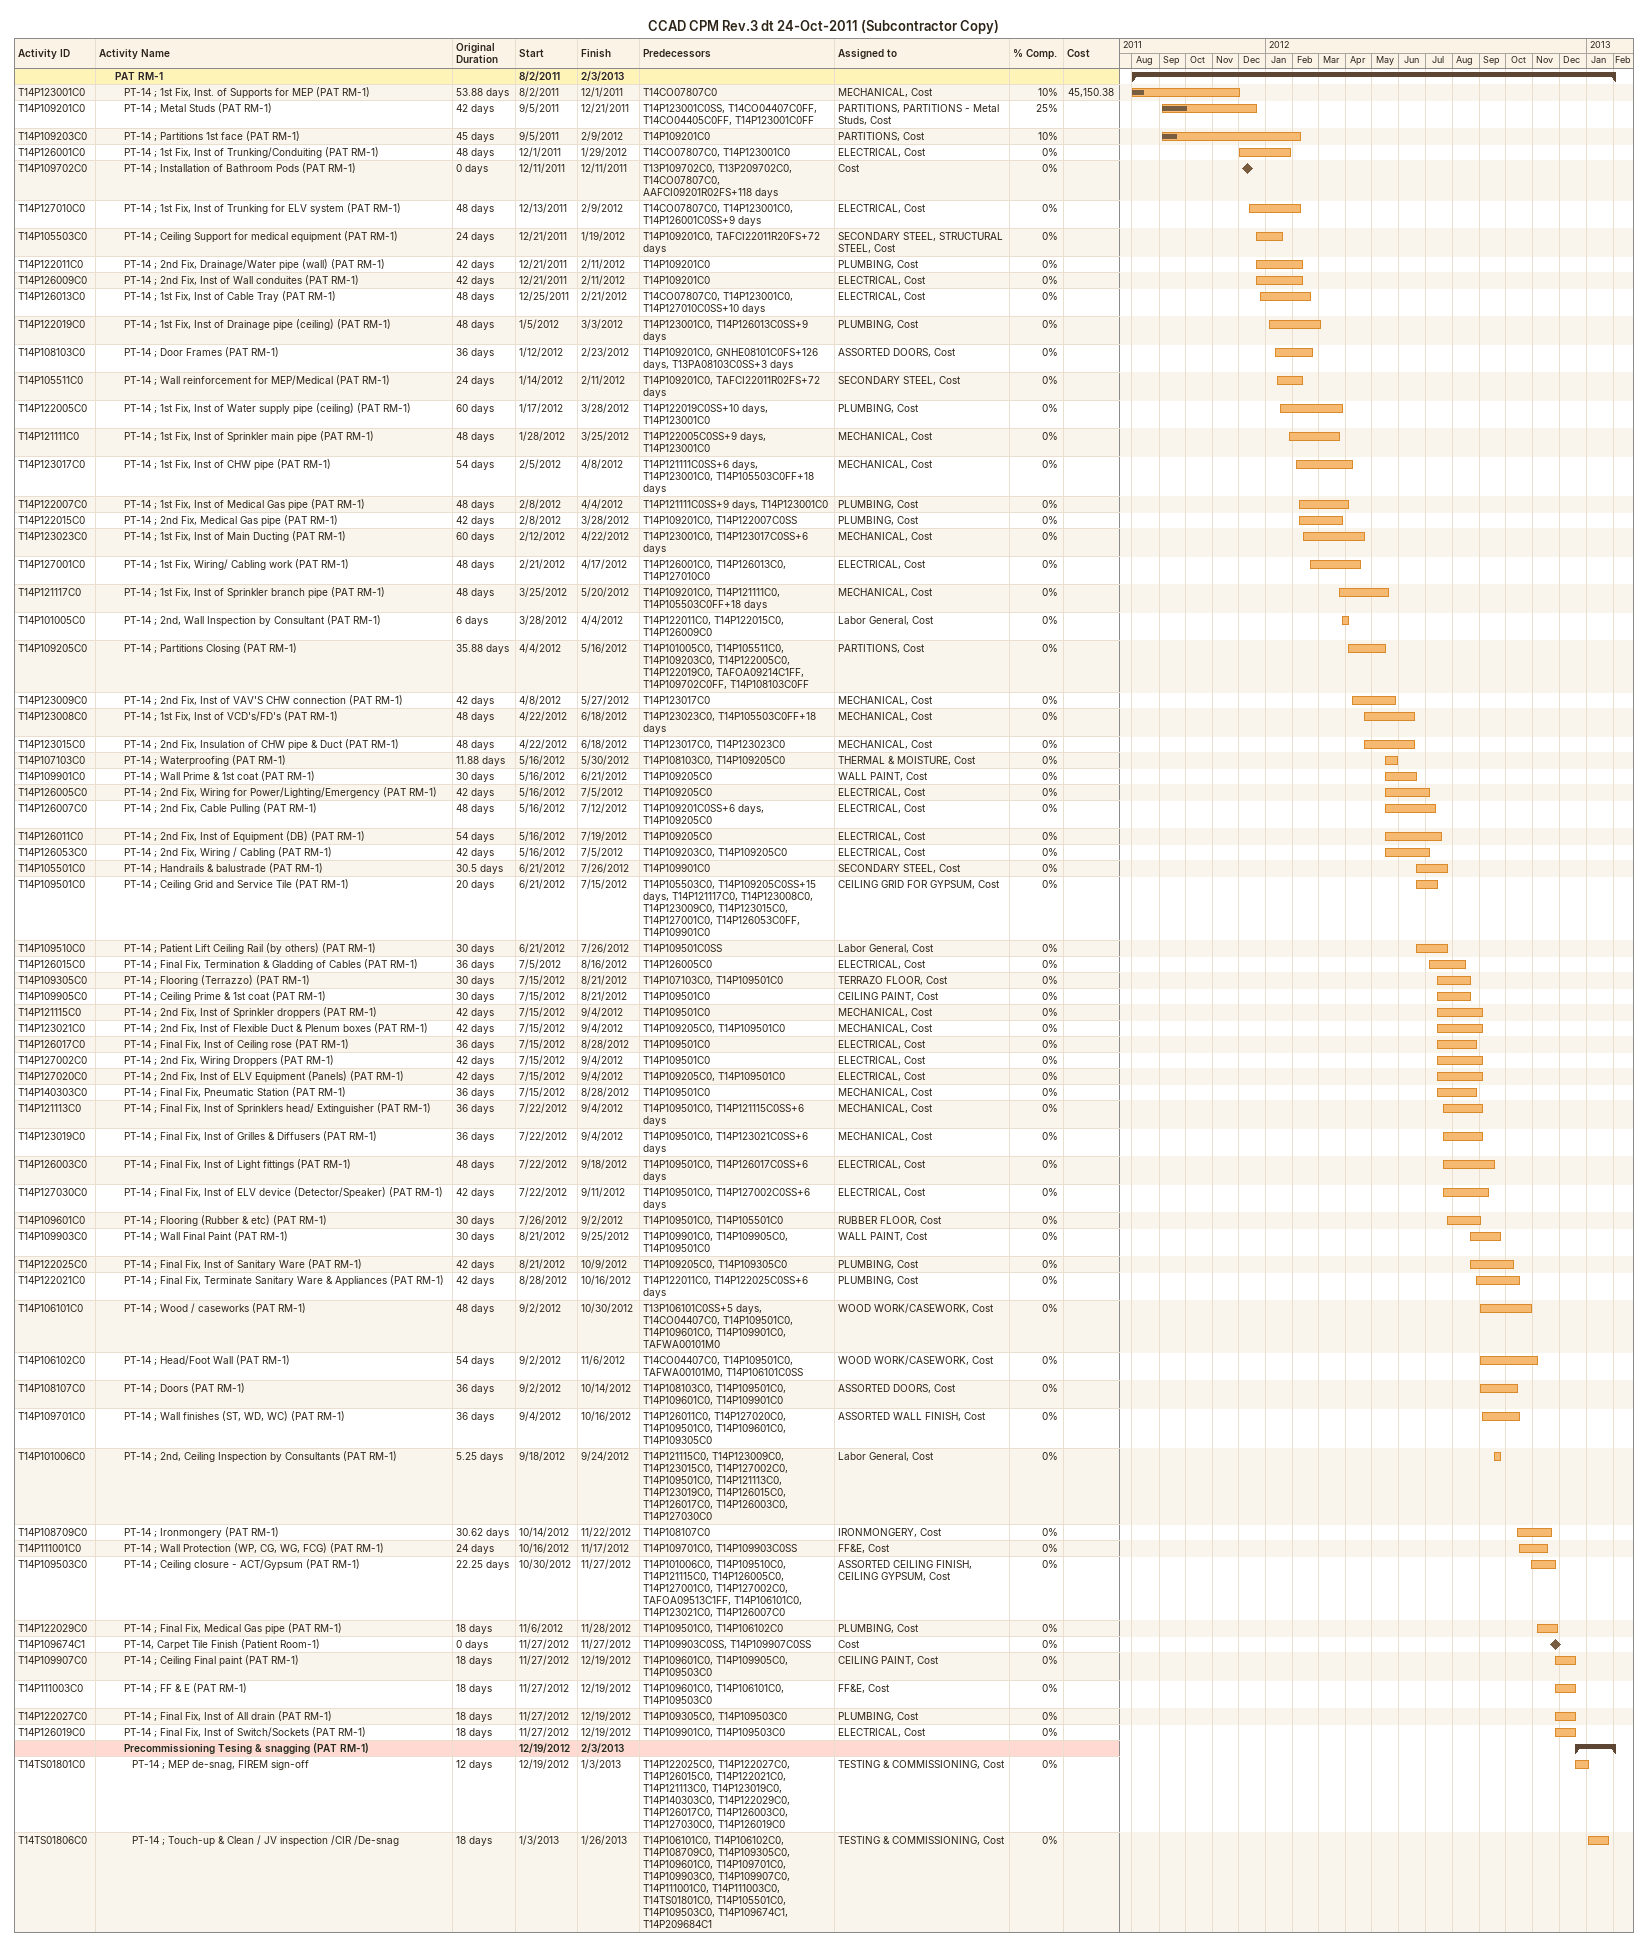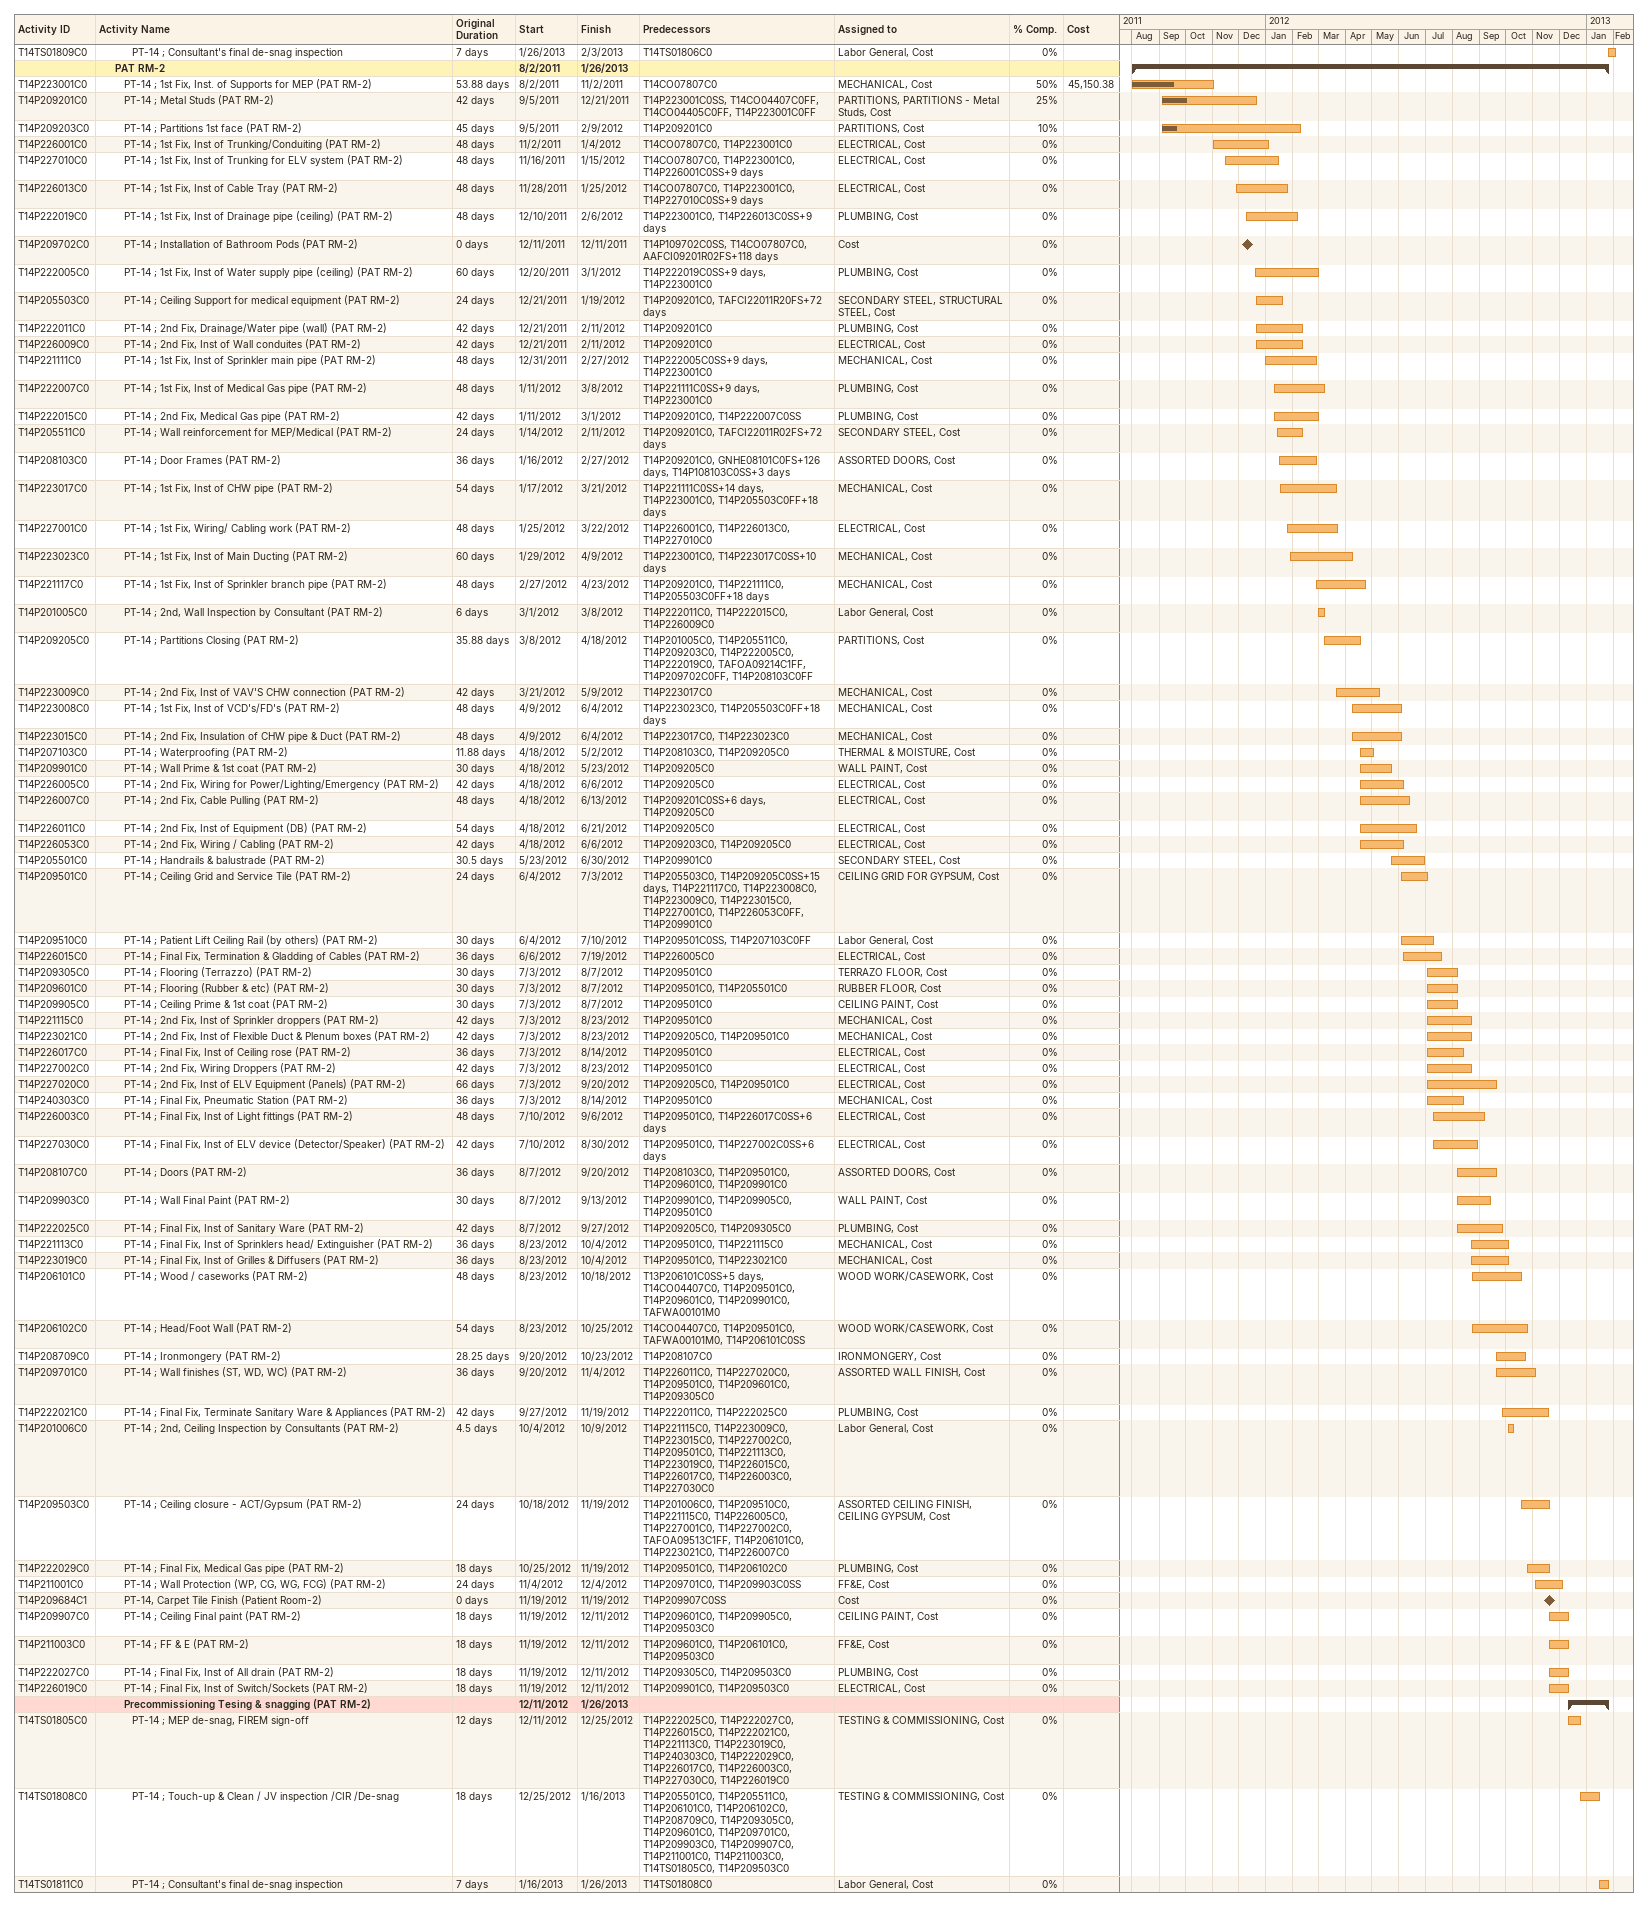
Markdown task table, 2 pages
CCAD CPM Rev.3 dt 24-Oct-2011 (Subcontractor Copy)

| ID | Level | Task | Original duration | Start | Finish | Predecessors | Resources | % complete | Cost |
|---|---|---|---|---|---|---|---|---|---|
|  | 3 | **PAT RM-1** |  | 2011-08-02 | 2013-02-03 |  |  |  |  |
| T14P123001C0 | 4 | PT-14 ; 1st Fix, Inst. of Supports for MEP (PAT RM-1) | 53.88d | 2011-08-02 | 2011-12-01 | T14CO07807C0 | MECHANICAL, Cost | 10 | 45150.38 |
| T14P109201C0 | 4 | PT-14 ; Metal Studs (PAT RM-1) | 42d | 2011-09-05 | 2011-12-21 | T14P123001C0SS, T14CO04407C0FF, T14CO04405C0FF, T14P123001C0FF | PARTITIONS, PARTITIONS - Metal Studs, Cost | 25 |  |
| T14P109203C0 | 4 | PT-14 ; Partitions 1st face (PAT RM-1) | 45d | 2011-09-05 | 2012-02-09 | T14P109201C0 | PARTITIONS, Cost | 10 |  |
| T14P126001C0 | 4 | PT-14 ; 1st Fix, Inst of Trunking/Conduiting (PAT RM-1) | 48d | 2011-12-01 | 2012-01-29 | T14CO07807C0, T14P123001C0 | ELECTRICAL, Cost | 0 |  |
| T14P109702C0 | 4 | PT-14 ; Installation of Bathroom Pods (PAT RM-1) | 0d | 2011-12-11 | 2011-12-11 | T13P109702C0, T13P209702C0, T14CO07807C0, AAFCI09201R02FS+118d | Cost | 0 |  |
| T14P127010C0 | 4 | PT-14 ; 1st Fix, Inst of Trunking for ELV system (PAT RM-1) | 48d | 2011-12-13 | 2012-02-09 | T14CO07807C0, T14P123001C0, T14P126001C0SS+9d | ELECTRICAL, Cost | 0 |  |
| T14P105503C0 | 4 | PT-14 ; Ceiling Support for medical equipment (PAT RM-1) | 24d | 2011-12-21 | 2012-01-19 | T14P109201C0, TAFCI22011R20FS+72d | SECONDARY STEEL, STRUCTURAL STEEL, Cost | 0 |  |
| T14P122011C0 | 4 | PT-14 ; 2nd Fix, Drainage/Water pipe (wall) (PAT RM-1) | 42d | 2011-12-21 | 2012-02-11 | T14P109201C0 | PLUMBING, Cost | 0 |  |
| T14P126009C0 | 4 | PT-14 ; 2nd Fix, Inst of Wall conduites (PAT RM-1) | 42d | 2011-12-21 | 2012-02-11 | T14P109201C0 | ELECTRICAL, Cost | 0 |  |
| T14P126013C0 | 4 | PT-14 ; 1st Fix, Inst of Cable Tray (PAT RM-1) | 48d | 2011-12-25 | 2012-02-21 | T14CO07807C0, T14P123001C0, T14P127010C0SS+10d | ELECTRICAL, Cost | 0 |  |
| T14P122019C0 | 4 | PT-14 ; 1st Fix, Inst of Drainage pipe (ceiling) (PAT RM-1) | 48d | 2012-01-05 | 2012-03-03 | T14P123001C0, T14P126013C0SS+9d | PLUMBING, Cost | 0 |  |
| T14P108103C0 | 4 | PT-14 ; Door Frames (PAT RM-1) | 36d | 2012-01-12 | 2012-02-23 | T14P109201C0, GNHE08101C0FS+126d, T13PA08103C0SS+3d | ASSORTED DOORS, Cost | 0 |  |
| T14P105511C0 | 4 | PT-14 ; Wall reinforcement for MEP/Medical (PAT RM-1) | 24d | 2012-01-14 | 2012-02-11 | T14P109201C0, TAFCI22011R02FS+72d | SECONDARY STEEL, Cost | 0 |  |
| T14P122005C0 | 4 | PT-14 ; 1st Fix, Inst of Water supply pipe (ceiling) (PAT RM-1) | 60d | 2012-01-17 | 2012-03-28 | T14P122019C0SS+10d, T14P123001C0 | PLUMBING, Cost | 0 |  |
| T14P121111C0 | 4 | PT-14 ; 1st Fix, Inst of Sprinkler main pipe (PAT RM-1) | 48d | 2012-01-28 | 2012-03-25 | T14P122005C0SS+9d, T14P123001C0 | MECHANICAL, Cost | 0 |  |
| T14P123017C0 | 4 | PT-14 ; 1st Fix, Inst of CHW pipe (PAT RM-1) | 54d | 2012-02-05 | 2012-04-08 | T14P121111C0SS+6d, T14P123001C0, T14P105503C0FF+18d | MECHANICAL, Cost | 0 |  |
| T14P122007C0 | 4 | PT-14 ; 1st Fix, Inst of Medical Gas pipe (PAT RM-1) | 48d | 2012-02-08 | 2012-04-04 | T14P121111C0SS+9d, T14P123001C0 | PLUMBING, Cost | 0 |  |
| T14P122015C0 | 4 | PT-14 ; 2nd Fix, Medical Gas pipe (PAT RM-1) | 42d | 2012-02-08 | 2012-03-28 | T14P109201C0, T14P122007C0SS | PLUMBING, Cost | 0 |  |
| T14P123023C0 | 4 | PT-14 ; 1st Fix, Inst of Main Ducting (PAT RM-1) | 60d | 2012-02-12 | 2012-04-22 | T14P123001C0, T14P123017C0SS+6d | MECHANICAL, Cost | 0 |  |
| T14P127001C0 | 4 | PT-14 ; 1st Fix, Wiring/ Cabling work (PAT RM-1) | 48d | 2012-02-21 | 2012-04-17 | T14P126001C0, T14P126013C0, T14P127010C0 | ELECTRICAL, Cost | 0 |  |
| T14P121117C0 | 4 | PT-14 ; 1st Fix, Inst of Sprinkler branch pipe (PAT RM-1) | 48d | 2012-03-25 | 2012-05-20 | T14P109201C0, T14P121111C0, T14P105503C0FF+18d | MECHANICAL, Cost | 0 |  |
| T14P101005C0 | 4 | PT-14 ; 2nd, Wall Inspection by Consultant (PAT RM-1) | 6d | 2012-03-28 | 2012-04-04 | T14P122011C0, T14P122015C0, T14P126009C0 | Labor General, Cost | 0 |  |
| T14P109205C0 | 4 | PT-14 ; Partitions Closing (PAT RM-1) | 35.88d | 2012-04-04 | 2012-05-16 | T14P101005C0, T14P105511C0, T14P109203C0, T14P122005C0, T14P122019C0, TAFOA09214C1FF, T14P109702C0FF, T14P108103C0FF | PARTITIONS, Cost | 0 |  |
| T14P123009C0 | 4 | PT-14 ; 2nd Fix, Inst of VAV'S CHW connection (PAT RM-1) | 42d | 2012-04-08 | 2012-05-27 | T14P123017C0 | MECHANICAL, Cost | 0 |  |
| T14P123008C0 | 4 | PT-14 ; 1st Fix, Inst of VCD's/FD's (PAT RM-1) | 48d | 2012-04-22 | 2012-06-18 | T14P123023C0, T14P105503C0FF+18d | MECHANICAL, Cost | 0 |  |
| T14P123015C0 | 4 | PT-14 ; 2nd Fix, Insulation of CHW pipe & Duct (PAT RM-1) | 48d | 2012-04-22 | 2012-06-18 | T14P123017C0, T14P123023C0 | MECHANICAL, Cost | 0 |  |
| T14P107103C0 | 4 | PT-14 ; Waterproofing (PAT RM-1) | 11.88d | 2012-05-16 | 2012-05-30 | T14P108103C0, T14P109205C0 | THERMAL & MOISTURE, Cost | 0 |  |
| T14P109901C0 | 4 | PT-14 ; Wall Prime & 1st coat (PAT RM-1) | 30d | 2012-05-16 | 2012-06-21 | T14P109205C0 | WALL PAINT, Cost | 0 |  |
| T14P126005C0 | 4 | PT-14 ; 2nd Fix, Wiring for Power/Lighting/Emergency (PAT RM-1) | 42d | 2012-05-16 | 2012-07-05 | T14P109205C0 | ELECTRICAL, Cost | 0 |  |
| T14P126007C0 | 4 | PT-14 ; 2nd Fix, Cable Pulling (PAT RM-1) | 48d | 2012-05-16 | 2012-07-12 | T14P109201C0SS+6d, T14P109205C0 | ELECTRICAL, Cost | 0 |  |
| T14P126011C0 | 4 | PT-14 ; 2nd Fix, Inst of Equipment (DB) (PAT RM-1) | 54d | 2012-05-16 | 2012-07-19 | T14P109205C0 | ELECTRICAL, Cost | 0 |  |
| T14P126053C0 | 4 | PT-14 ; 2nd Fix, Wiring / Cabling (PAT RM-1) | 42d | 2012-05-16 | 2012-07-05 | T14P109203C0, T14P109205C0 | ELECTRICAL, Cost | 0 |  |
| T14P105501C0 | 4 | PT-14 ; Handrails & balustrade (PAT RM-1) | 30.5d | 2012-06-21 | 2012-07-26 | T14P109901C0 | SECONDARY STEEL, Cost | 0 |  |
| T14P109501C0 | 4 | PT-14 ; Ceiling Grid and Service Tile (PAT RM-1) | 20d | 2012-06-21 | 2012-07-15 | T14P105503C0, T14P109205C0SS+15d, T14P121117C0, T14P123008C0, T14P123009C0, T14P123015C0, T14P127001C0, T14P126053C0FF, T14P109901C0 | CEILING GRID FOR GYPSUM, Cost | 0 |  |
| T14P109510C0 | 4 | PT-14 ; Patient Lift Ceiling Rail (by others) (PAT RM-1) | 30d | 2012-06-21 | 2012-07-26 | T14P109501C0SS | Labor General, Cost | 0 |  |
| T14P126015C0 | 4 | PT-14 ; Final Fix, Termination & Gladding of Cables (PAT RM-1) | 36d | 2012-07-05 | 2012-08-16 | T14P126005C0 | ELECTRICAL, Cost | 0 |  |
| T14P109305C0 | 4 | PT-14 ; Flooring (Terrazzo) (PAT RM-1) | 30d | 2012-07-15 | 2012-08-21 | T14P107103C0, T14P109501C0 | TERRAZO FLOOR, Cost | 0 |  |
| T14P109905C0 | 4 | PT-14 ; Ceiling Prime & 1st coat (PAT RM-1) | 30d | 2012-07-15 | 2012-08-21 | T14P109501C0 | CEILING PAINT, Cost | 0 |  |
| T14P121115C0 | 4 | PT-14 ; 2nd Fix, Inst of Sprinkler droppers (PAT RM-1) | 42d | 2012-07-15 | 2012-09-04 | T14P109501C0 | MECHANICAL, Cost | 0 |  |
| T14P123021C0 | 4 | PT-14 ; 2nd Fix, Inst of Flexible Duct & Plenum boxes (PAT RM-1) | 42d | 2012-07-15 | 2012-09-04 | T14P109205C0, T14P109501C0 | MECHANICAL, Cost | 0 |  |
| T14P126017C0 | 4 | PT-14 ; Final Fix, Inst of Ceiling rose (PAT RM-1) | 36d | 2012-07-15 | 2012-08-28 | T14P109501C0 | ELECTRICAL, Cost | 0 |  |
| T14P127002C0 | 4 | PT-14 ; 2nd Fix, Wiring Droppers (PAT RM-1) | 42d | 2012-07-15 | 2012-09-04 | T14P109501C0 | ELECTRICAL, Cost | 0 |  |
| T14P127020C0 | 4 | PT-14 ; 2nd Fix, Inst of ELV Equipment (Panels) (PAT RM-1) | 42d | 2012-07-15 | 2012-09-04 | T14P109205C0, T14P109501C0 | ELECTRICAL, Cost | 0 |  |
| T14P140303C0 | 4 | PT-14 ; Final Fix, Pneumatic Station (PAT RM-1) | 36d | 2012-07-15 | 2012-08-28 | T14P109501C0 | MECHANICAL, Cost | 0 |  |
| T14P121113C0 | 4 | PT-14 ; Final Fix, Inst of Sprinklers head/ Extinguisher (PAT RM-1) | 36d | 2012-07-22 | 2012-09-04 | T14P109501C0, T14P121115C0SS+6d | MECHANICAL, Cost | 0 |  |
| T14P123019C0 | 4 | PT-14 ; Final Fix, Inst of Grilles & Diffusers (PAT RM-1) | 36d | 2012-07-22 | 2012-09-04 | T14P109501C0, T14P123021C0SS+6d | MECHANICAL, Cost | 0 |  |
| T14P126003C0 | 4 | PT-14 ; Final Fix, Inst of Light fittings (PAT RM-1) | 48d | 2012-07-22 | 2012-09-18 | T14P109501C0, T14P126017C0SS+6d | ELECTRICAL, Cost | 0 |  |
| T14P127030C0 | 4 | PT-14 ; Final Fix, Inst of ELV device (Detector/Speaker) (PAT RM-1) | 42d | 2012-07-22 | 2012-09-11 | T14P109501C0, T14P127002C0SS+6d | ELECTRICAL, Cost | 0 |  |
| T14P109601C0 | 4 | PT-14 ; Flooring (Rubber & etc) (PAT RM-1) | 30d | 2012-07-26 | 2012-09-02 | T14P109501C0, T14P105501C0 | RUBBER FLOOR, Cost | 0 |  |
| T14P109903C0 | 4 | PT-14 ; Wall Final Paint (PAT RM-1) | 30d | 2012-08-21 | 2012-09-25 | T14P109901C0, T14P109905C0, T14P109501C0 | WALL PAINT, Cost | 0 |  |
| T14P122025C0 | 4 | PT-14 ; Final Fix, Inst of Sanitary Ware (PAT RM-1) | 42d | 2012-08-21 | 2012-10-09 | T14P109205C0, T14P109305C0 | PLUMBING, Cost | 0 |  |
| T14P122021C0 | 4 | PT-14 ; Final Fix, Terminate Sanitary Ware & Appliances (PAT RM-1) | 42d | 2012-08-28 | 2012-10-16 | T14P122011C0, T14P122025C0SS+6d | PLUMBING, Cost | 0 |  |
| T14P106101C0 | 4 | PT-14 ; Wood / caseworks (PAT RM-1) | 48d | 2012-09-02 | 2012-10-30 | T13P106101C0SS+5d, T14CO04407C0, T14P109501C0, T14P109601C0, T14P109901C0, TAFWA00101M0 | WOOD WORK/CASEWORK, Cost | 0 |  |
| T14P106102C0 | 4 | PT-14 ; Head/Foot Wall (PAT RM-1) | 54d | 2012-09-02 | 2012-11-06 | T14CO04407C0, T14P109501C0, TAFWA00101M0, T14P106101C0SS | WOOD WORK/CASEWORK, Cost | 0 |  |
| T14P108107C0 | 4 | PT-14 ; Doors (PAT RM-1) | 36d | 2012-09-02 | 2012-10-14 | T14P108103C0, T14P109501C0, T14P109601C0, T14P109901C0 | ASSORTED DOORS, Cost | 0 |  |
| T14P109701C0 | 4 | PT-14 ; Wall finishes (ST, WD, WC) (PAT RM-1) | 36d | 2012-09-04 | 2012-10-16 | T14P126011C0, T14P127020C0, T14P109501C0, T14P109601C0, T14P109305C0 | ASSORTED WALL FINISH, Cost | 0 |  |
| T14P101006C0 | 4 | PT-14 ; 2nd, Ceiling Inspection by Consultants (PAT RM-1) | 5.25d | 2012-09-18 | 2012-09-24 | T14P121115C0, T14P123009C0, T14P123015C0, T14P127002C0, T14P109501C0, T14P121113C0, T14P123019C0, T14P126015C0, T14P126017C0, T14P126003C0, T14P127030C0 | Labor General, Cost | 0 |  |
| T14P108709C0 | 4 | PT-14 ; Ironmongery (PAT RM-1) | 30.62d | 2012-10-14 | 2012-11-22 | T14P108107C0 | IRONMONGERY, Cost | 0 |  |
| T14P111001C0 | 4 | PT-14 ; Wall Protection (WP, CG, WG, FCG) (PAT RM-1) | 24d | 2012-10-16 | 2012-11-17 | T14P109701C0, T14P109903C0SS | FF&E, Cost | 0 |  |
| T14P109503C0 | 4 | PT-14 ; Ceiling closure - ACT/Gypsum (PAT RM-1) | 22.25d | 2012-10-30 | 2012-11-27 | T14P101006C0, T14P109510C0, T14P121115C0, T14P126005C0, T14P127001C0, T14P127002C0, TAFOA09513C1FF, T14P106101C0, T14P123021C0, T14P126007C0 | ASSORTED CEILING FINISH, CEILING GYPSUM, Cost | 0 |  |
| T14P122029C0 | 4 | PT-14 ; Final Fix, Medical Gas pipe (PAT RM-1) | 18d | 2012-11-06 | 2012-11-28 | T14P109501C0, T14P106102C0 | PLUMBING, Cost | 0 |  |
| T14P109674C1 | 4 | PT-14, Carpet Tile Finish (Patient Room-1) | 0d | 2012-11-27 | 2012-11-27 | T14P109903C0SS, T14P109907C0SS | Cost | 0 |  |
| T14P109907C0 | 4 | PT-14 ; Ceiling Final paint (PAT RM-1) | 18d | 2012-11-27 | 2012-12-19 | T14P109601C0, T14P109905C0, T14P109503C0 | CEILING PAINT, Cost | 0 |  |
| T14P111003C0 | 4 | PT-14 ; FF & E (PAT RM-1) | 18d | 2012-11-27 | 2012-12-19 | T14P109601C0, T14P106101C0, T14P109503C0 | FF&E, Cost | 0 |  |
| T14P122027C0 | 4 | PT-14 ; Final Fix, Inst of All drain (PAT RM-1) | 18d | 2012-11-27 | 2012-12-19 | T14P109305C0, T14P109503C0 | PLUMBING, Cost | 0 |  |
| T14P126019C0 | 4 | PT-14 ; Final Fix, Inst of Switch/Sockets (PAT RM-1) | 18d | 2012-11-27 | 2012-12-19 | T14P109901C0, T14P109503C0 | ELECTRICAL, Cost | 0 |  |
|  | 4 | **Precommissioning Tesing & snagging (PAT RM-1)** |  | 2012-12-19 | 2013-02-03 |  |  |  |  |
| T14TS01801C0 | 5 | PT-14 ; MEP de-snag, FIREM sign-off | 12d | 2012-12-19 | 2013-01-03 | T14P122025C0, T14P122027C0, T14P126015C0, T14P122021C0, T14P121113C0, T14P123019C0, T14P140303C0, T14P122029C0, T14P126017C0, T14P126003C0, T14P127030C0, T14P126019C0 | TESTING & COMMISSIONING, Cost | 0 |  |
| T14TS01806C0 | 5 | PT-14 ; Touch-up & Clean / JV inspection /CIR /De-snag | 18d | 2013-01-03 | 2013-01-26 | T14P106101C0, T14P106102C0, T14P108709C0, T14P109305C0, T14P109601C0, T14P109701C0, T14P109903C0, T14P109907C0, T14P111001C0, T14P111003C0, T14TS01801C0, T14P105501C0, T14P109503C0, T14P109674C1, T14P209684C1 | TESTING & COMMISSIONING, Cost | 0 |  |
| T14TS01809C0 | 5 | PT-14 ; Consultant's final de-snag inspection | 7d | 2013-01-26 | 2013-02-03 | T14TS01806C0 | Labor General, Cost | 0 |  |
|  | 3 | **PAT RM-2** |  | 2011-08-02 | 2013-01-26 |  |  |  |  |
| T14P223001C0 | 4 | PT-14 ; 1st Fix, Inst. of Supports for MEP (PAT RM-2) | 53.88d | 2011-08-02 | 2011-11-02 | T14CO07807C0 | MECHANICAL, Cost | 50 | 45150.38 |
| T14P209201C0 | 4 | PT-14 ; Metal Studs (PAT RM-2) | 42d | 2011-09-05 | 2011-12-21 | T14P223001C0SS, T14CO04407C0FF, T14CO04405C0FF, T14P223001C0FF | PARTITIONS, PARTITIONS - Metal Studs, Cost | 25 |  |
| T14P209203C0 | 4 | PT-14 ; Partitions 1st face (PAT RM-2) | 45d | 2011-09-05 | 2012-02-09 | T14P209201C0 | PARTITIONS, Cost | 10 |  |
| T14P226001C0 | 4 | PT-14 ; 1st Fix, Inst of Trunking/Conduiting (PAT RM-2) | 48d | 2011-11-02 | 2012-01-04 | T14CO07807C0, T14P223001C0 | ELECTRICAL, Cost | 0 |  |
| T14P227010C0 | 4 | PT-14 ; 1st Fix, Inst of Trunking for ELV system (PAT RM-2) | 48d | 2011-11-16 | 2012-01-15 | T14CO07807C0, T14P223001C0, T14P226001C0SS+9d | ELECTRICAL, Cost | 0 |  |
| T14P226013C0 | 4 | PT-14 ; 1st Fix, Inst of Cable Tray (PAT RM-2) | 48d | 2011-11-28 | 2012-01-25 | T14CO07807C0, T14P223001C0, T14P227010C0SS+9d | ELECTRICAL, Cost | 0 |  |
| T14P222019C0 | 4 | PT-14 ; 1st Fix, Inst of Drainage pipe (ceiling) (PAT RM-2) | 48d | 2011-12-10 | 2012-02-06 | T14P223001C0, T14P226013C0SS+9d | PLUMBING, Cost | 0 |  |
| T14P209702C0 | 4 | PT-14 ; Installation of Bathroom Pods (PAT RM-2) | 0d | 2011-12-11 | 2011-12-11 | T14P109702C0SS, T14CO07807C0, AAFCI09201R02FS+118d | Cost | 0 |  |
| T14P222005C0 | 4 | PT-14 ; 1st Fix, Inst of Water supply pipe (ceiling) (PAT RM-2) | 60d | 2011-12-20 | 2012-03-01 | T14P222019C0SS+9d, T14P223001C0 | PLUMBING, Cost | 0 |  |
| T14P205503C0 | 4 | PT-14 ; Ceiling Support for medical equipment (PAT RM-2) | 24d | 2011-12-21 | 2012-01-19 | T14P209201C0, TAFCI22011R20FS+72d | SECONDARY STEEL, STRUCTURAL STEEL, Cost | 0 |  |
| T14P222011C0 | 4 | PT-14 ; 2nd Fix, Drainage/Water pipe (wall) (PAT RM-2) | 42d | 2011-12-21 | 2012-02-11 | T14P209201C0 | PLUMBING, Cost | 0 |  |
| T14P226009C0 | 4 | PT-14 ; 2nd Fix, Inst of Wall conduites (PAT RM-2) | 42d | 2011-12-21 | 2012-02-11 | T14P209201C0 | ELECTRICAL, Cost | 0 |  |
| T14P221111C0 | 4 | PT-14 ; 1st Fix, Inst of Sprinkler main pipe (PAT RM-2) | 48d | 2011-12-31 | 2012-02-27 | T14P222005C0SS+9d, T14P223001C0 | MECHANICAL, Cost | 0 |  |
| T14P222007C0 | 4 | PT-14 ; 1st Fix, Inst of Medical Gas pipe (PAT RM-2) | 48d | 2012-01-11 | 2012-03-08 | T14P221111C0SS+9d, T14P223001C0 | PLUMBING, Cost | 0 |  |
| T14P222015C0 | 4 | PT-14 ; 2nd Fix, Medical Gas pipe (PAT RM-2) | 42d | 2012-01-11 | 2012-03-01 | T14P209201C0, T14P222007C0SS | PLUMBING, Cost | 0 |  |
| T14P205511C0 | 4 | PT-14 ; Wall reinforcement for MEP/Medical (PAT RM-2) | 24d | 2012-01-14 | 2012-02-11 | T14P209201C0, TAFCI22011R02FS+72d | SECONDARY STEEL, Cost | 0 |  |
| T14P208103C0 | 4 | PT-14 ; Door Frames (PAT RM-2) | 36d | 2012-01-16 | 2012-02-27 | T14P209201C0, GNHE08101C0FS+126d, T14P108103C0SS+3d | ASSORTED DOORS, Cost | 0 |  |
| T14P223017C0 | 4 | PT-14 ; 1st Fix, Inst of CHW pipe (PAT RM-2) | 54d | 2012-01-17 | 2012-03-21 | T14P221111C0SS+14d, T14P223001C0, T14P205503C0FF+18d | MECHANICAL, Cost | 0 |  |
| T14P227001C0 | 4 | PT-14 ; 1st Fix, Wiring/ Cabling work (PAT RM-2) | 48d | 2012-01-25 | 2012-03-22 | T14P226001C0, T14P226013C0, T14P227010C0 | ELECTRICAL, Cost | 0 |  |
| T14P223023C0 | 4 | PT-14 ; 1st Fix, Inst of Main Ducting (PAT RM-2) | 60d | 2012-01-29 | 2012-04-09 | T14P223001C0, T14P223017C0SS+10d | MECHANICAL, Cost | 0 |  |
| T14P221117C0 | 4 | PT-14 ; 1st Fix, Inst of Sprinkler branch pipe (PAT RM-2) | 48d | 2012-02-27 | 2012-04-23 | T14P209201C0, T14P221111C0, T14P205503C0FF+18d | MECHANICAL, Cost | 0 |  |
| T14P201005C0 | 4 | PT-14 ; 2nd, Wall Inspection by Consultant (PAT RM-2) | 6d | 2012-03-01 | 2012-03-08 | T14P222011C0, T14P222015C0, T14P226009C0 | Labor General, Cost | 0 |  |
| T14P209205C0 | 4 | PT-14 ; Partitions Closing (PAT RM-2) | 35.88d | 2012-03-08 | 2012-04-18 | T14P201005C0, T14P205511C0, T14P209203C0, T14P222005C0, T14P222019C0, TAFOA09214C1FF, T14P209702C0FF, T14P208103C0FF | PARTITIONS, Cost | 0 |  |
| T14P223009C0 | 4 | PT-14 ; 2nd Fix, Inst of VAV'S CHW connection (PAT RM-2) | 42d | 2012-03-21 | 2012-05-09 | T14P223017C0 | MECHANICAL, Cost | 0 |  |
| T14P223008C0 | 4 | PT-14 ; 1st Fix, Inst of VCD's/FD's (PAT RM-2) | 48d | 2012-04-09 | 2012-06-04 | T14P223023C0, T14P205503C0FF+18d | MECHANICAL, Cost | 0 |  |
| T14P223015C0 | 4 | PT-14 ; 2nd Fix, Insulation of CHW pipe & Duct (PAT RM-2) | 48d | 2012-04-09 | 2012-06-04 | T14P223017C0, T14P223023C0 | MECHANICAL, Cost | 0 |  |
| T14P207103C0 | 4 | PT-14 ; Waterproofing (PAT RM-2) | 11.88d | 2012-04-18 | 2012-05-02 | T14P208103C0, T14P209205C0 | THERMAL & MOISTURE, Cost | 0 |  |
| T14P209901C0 | 4 | PT-14 ; Wall Prime & 1st coat (PAT RM-2) | 30d | 2012-04-18 | 2012-05-23 | T14P209205C0 | WALL PAINT, Cost | 0 |  |
| T14P226005C0 | 4 | PT-14 ; 2nd Fix, Wiring for Power/Lighting/Emergency (PAT RM-2) | 42d | 2012-04-18 | 2012-06-06 | T14P209205C0 | ELECTRICAL, Cost | 0 |  |
| T14P226007C0 | 4 | PT-14 ; 2nd Fix, Cable Pulling (PAT RM-2) | 48d | 2012-04-18 | 2012-06-13 | T14P209201C0SS+6d, T14P209205C0 | ELECTRICAL, Cost | 0 |  |
| T14P226011C0 | 4 | PT-14 ; 2nd Fix, Inst of Equipment (DB) (PAT RM-2) | 54d | 2012-04-18 | 2012-06-21 | T14P209205C0 | ELECTRICAL, Cost | 0 |  |
| T14P226053C0 | 4 | PT-14 ; 2nd Fix, Wiring / Cabling (PAT RM-2) | 42d | 2012-04-18 | 2012-06-06 | T14P209203C0, T14P209205C0 | ELECTRICAL, Cost | 0 |  |
| T14P205501C0 | 4 | PT-14 ; Handrails & balustrade (PAT RM-2) | 30.5d | 2012-05-23 | 2012-06-30 | T14P209901C0 | SECONDARY STEEL, Cost | 0 |  |
| T14P209501C0 | 4 | PT-14 ; Ceiling Grid and Service Tile (PAT RM-2) | 24d | 2012-06-04 | 2012-07-03 | T14P205503C0, T14P209205C0SS+15d, T14P221117C0, T14P223008C0, T14P223009C0, T14P223015C0, T14P227001C0, T14P226053C0FF, T14P209901C0 | CEILING GRID FOR GYPSUM, Cost | 0 |  |
| T14P209510C0 | 4 | PT-14 ; Patient Lift Ceiling Rail (by others) (PAT RM-2) | 30d | 2012-06-04 | 2012-07-10 | T14P209501C0SS, T14P207103C0FF | Labor General, Cost | 0 |  |
| T14P226015C0 | 4 | PT-14 ; Final Fix, Termination & Gladding of Cables (PAT RM-2) | 36d | 2012-06-06 | 2012-07-19 | T14P226005C0 | ELECTRICAL, Cost | 0 |  |
| T14P209305C0 | 4 | PT-14 ; Flooring (Terrazzo) (PAT RM-2) | 30d | 2012-07-03 | 2012-08-07 | T14P209501C0 | TERRAZO FLOOR, Cost | 0 |  |
| T14P209601C0 | 4 | PT-14 ; Flooring (Rubber & etc) (PAT RM-2) | 30d | 2012-07-03 | 2012-08-07 | T14P209501C0, T14P205501C0 | RUBBER FLOOR, Cost | 0 |  |
| T14P209905C0 | 4 | PT-14 ; Ceiling Prime & 1st coat (PAT RM-2) | 30d | 2012-07-03 | 2012-08-07 | T14P209501C0 | CEILING PAINT, Cost | 0 |  |
| T14P221115C0 | 4 | PT-14 ; 2nd Fix, Inst of Sprinkler droppers (PAT RM-2) | 42d | 2012-07-03 | 2012-08-23 | T14P209501C0 | MECHANICAL, Cost | 0 |  |
| T14P223021C0 | 4 | PT-14 ; 2nd Fix, Inst of Flexible Duct & Plenum boxes (PAT RM-2) | 42d | 2012-07-03 | 2012-08-23 | T14P209205C0, T14P209501C0 | MECHANICAL, Cost | 0 |  |
| T14P226017C0 | 4 | PT-14 ; Final Fix, Inst of Ceiling rose (PAT RM-2) | 36d | 2012-07-03 | 2012-08-14 | T14P209501C0 | ELECTRICAL, Cost | 0 |  |
| T14P227002C0 | 4 | PT-14 ; 2nd Fix, Wiring Droppers (PAT RM-2) | 42d | 2012-07-03 | 2012-08-23 | T14P209501C0 | ELECTRICAL, Cost | 0 |  |
| T14P227020C0 | 4 | PT-14 ; 2nd Fix, Inst of ELV Equipment (Panels) (PAT RM-2) | 66d | 2012-07-03 | 2012-09-20 | T14P209205C0, T14P209501C0 | ELECTRICAL, Cost | 0 |  |
| T14P240303C0 | 4 | PT-14 ; Final Fix, Pneumatic Station (PAT RM-2) | 36d | 2012-07-03 | 2012-08-14 | T14P209501C0 | MECHANICAL, Cost | 0 |  |
| T14P226003C0 | 4 | PT-14 ; Final Fix, Inst of Light fittings (PAT RM-2) | 48d | 2012-07-10 | 2012-09-06 | T14P209501C0, T14P226017C0SS+6d | ELECTRICAL, Cost | 0 |  |
| T14P227030C0 | 4 | PT-14 ; Final Fix, Inst of ELV device (Detector/Speaker) (PAT RM-2) | 42d | 2012-07-10 | 2012-08-30 | T14P209501C0, T14P227002C0SS+6d | ELECTRICAL, Cost | 0 |  |
| T14P208107C0 | 4 | PT-14 ; Doors (PAT RM-2) | 36d | 2012-08-07 | 2012-09-20 | T14P208103C0, T14P209501C0, T14P209601C0, T14P209901C0 | ASSORTED DOORS, Cost | 0 |  |
| T14P209903C0 | 4 | PT-14 ; Wall Final Paint (PAT RM-2) | 30d | 2012-08-07 | 2012-09-13 | T14P209901C0, T14P209905C0, T14P209501C0 | WALL PAINT, Cost | 0 |  |
| T14P222025C0 | 4 | PT-14 ; Final Fix, Inst of Sanitary Ware (PAT RM-2) | 42d | 2012-08-07 | 2012-09-27 | T14P209205C0, T14P209305C0 | PLUMBING, Cost | 0 |  |
| T14P221113C0 | 4 | PT-14 ; Final Fix, Inst of Sprinklers head/ Extinguisher (PAT RM-2) | 36d | 2012-08-23 | 2012-10-04 | T14P209501C0, T14P221115C0 | MECHANICAL, Cost | 0 |  |
| T14P223019C0 | 4 | PT-14 ; Final Fix, Inst of Grilles & Diffusers (PAT RM-2) | 36d | 2012-08-23 | 2012-10-04 | T14P209501C0, T14P223021C0 | MECHANICAL, Cost | 0 |  |
| T14P206101C0 | 4 | PT-14 ; Wood / caseworks (PAT RM-2) | 48d | 2012-08-23 | 2012-10-18 | T13P206101C0SS+5d, T14CO04407C0, T14P209501C0, T14P209601C0, T14P209901C0, TAFWA00101M0 | WOOD WORK/CASEWORK, Cost | 0 |  |
| T14P206102C0 | 4 | PT-14 ; Head/Foot Wall (PAT RM-2) | 54d | 2012-08-23 | 2012-10-25 | T14CO04407C0, T14P209501C0, TAFWA00101M0, T14P206101C0SS | WOOD WORK/CASEWORK, Cost | 0 |  |
| T14P208709C0 | 4 | PT-14 ; Ironmongery (PAT RM-2) | 28.25d | 2012-09-20 | 2012-10-23 | T14P208107C0 | IRONMONGERY, Cost | 0 |  |
| T14P209701C0 | 4 | PT-14 ; Wall finishes (ST, WD, WC) (PAT RM-2) | 36d | 2012-09-20 | 2012-11-04 | T14P226011C0, T14P227020C0, T14P209501C0, T14P209601C0, T14P209305C0 | ASSORTED WALL FINISH, Cost | 0 |  |
| T14P222021C0 | 4 | PT-14 ; Final Fix, Terminate Sanitary Ware & Appliances (PAT RM-2) | 42d | 2012-09-27 | 2012-11-19 | T14P222011C0, T14P222025C0 | PLUMBING, Cost | 0 |  |
| T14P201006C0 | 4 | PT-14 ; 2nd, Ceiling Inspection by Consultants (PAT RM-2) | 4.5d | 2012-10-04 | 2012-10-09 | T14P221115C0, T14P223009C0, T14P223015C0, T14P227002C0, T14P209501C0, T14P221113C0, T14P223019C0, T14P226015C0, T14P226017C0, T14P226003C0, T14P227030C0 | Labor General, Cost | 0 |  |
| T14P209503C0 | 4 | PT-14 ; Ceiling closure - ACT/Gypsum (PAT RM-2) | 24d | 2012-10-18 | 2012-11-19 | T14P201006C0, T14P209510C0, T14P221115C0, T14P226005C0, T14P227001C0, T14P227002C0, TAFOA09513C1FF, T14P206101C0, T14P223021C0, T14P226007C0 | ASSORTED CEILING FINISH, CEILING GYPSUM, Cost | 0 |  |
| T14P222029C0 | 4 | PT-14 ; Final Fix, Medical Gas pipe (PAT RM-2) | 18d | 2012-10-25 | 2012-11-19 | T14P209501C0, T14P206102C0 | PLUMBING, Cost | 0 |  |
| T14P211001C0 | 4 | PT-14 ; Wall Protection (WP, CG, WG, FCG) (PAT RM-2) | 24d | 2012-11-04 | 2012-12-04 | T14P209701C0, T14P209903C0SS | FF&E, Cost | 0 |  |
| T14P209684C1 | 4 | PT-14, Carpet Tile Finish (Patient Room-2) | 0d | 2012-11-19 | 2012-11-19 | T14P209907C0SS | Cost | 0 |  |
| T14P209907C0 | 4 | PT-14 ; Ceiling Final paint (PAT RM-2) | 18d | 2012-11-19 | 2012-12-11 | T14P209601C0, T14P209905C0, T14P209503C0 | CEILING PAINT, Cost | 0 |  |
| T14P211003C0 | 4 | PT-14 ; FF & E (PAT RM-2) | 18d | 2012-11-19 | 2012-12-11 | T14P209601C0, T14P206101C0, T14P209503C0 | FF&E, Cost | 0 |  |
| T14P222027C0 | 4 | PT-14 ; Final Fix, Inst of All drain (PAT RM-2) | 18d | 2012-11-19 | 2012-12-11 | T14P209305C0, T14P209503C0 | PLUMBING, Cost | 0 |  |
| T14P226019C0 | 4 | PT-14 ; Final Fix, Inst of Switch/Sockets (PAT RM-2) | 18d | 2012-11-19 | 2012-12-11 | T14P209901C0, T14P209503C0 | ELECTRICAL, Cost | 0 |  |
|  | 4 | **Precommissioning Tesing & snagging (PAT RM-2)** |  | 2012-12-11 | 2013-01-26 |  |  |  |  |
| T14TS01805C0 | 5 | PT-14 ; MEP de-snag, FIREM sign-off | 12d | 2012-12-11 | 2012-12-25 | T14P222025C0, T14P222027C0, T14P226015C0, T14P222021C0, T14P221113C0, T14P223019C0, T14P240303C0, T14P222029C0, T14P226017C0, T14P226003C0, T14P227030C0, T14P226019C0 | TESTING & COMMISSIONING, Cost | 0 |  |
| T14TS01808C0 | 5 | PT-14 ; Touch-up & Clean / JV inspection /CIR /De-snag | 18d | 2012-12-25 | 2013-01-16 | T14P205501C0, T14P205511C0, T14P206101C0, T14P206102C0, T14P208709C0, T14P209305C0, T14P209601C0, T14P209701C0, T14P209903C0, T14P209907C0, T14P211001C0, T14P211003C0, T14TS01805C0, T14P209503C0 | TESTING & COMMISSIONING, Cost | 0 |  |
| T14TS01811C0 | 5 | PT-14 ; Consultant's final de-snag inspection | 7d | 2013-01-16 | 2013-01-26 | T14TS01808C0 | Labor General, Cost | 0 |  |
